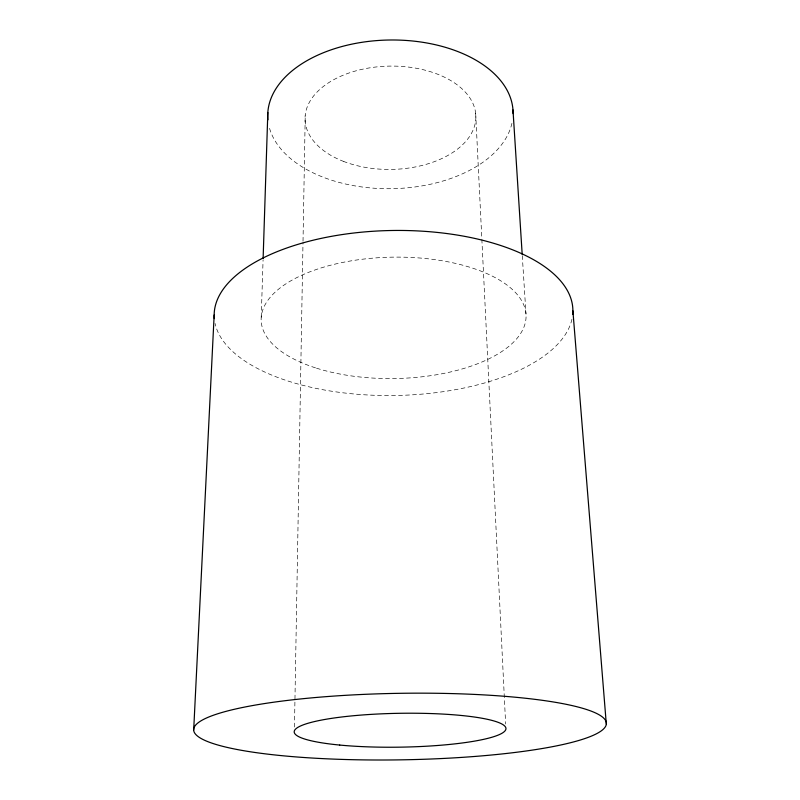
<?xml version="1.0" encoding="UTF-8"?>
<svg xmlns="http://www.w3.org/2000/svg" width="800" height="800" viewBox="0 0 800 800"><rect width="100%" height="100%" fill="white"/><g stroke="black" fill="none" stroke-linecap="round" stroke-linejoin="round"><path stroke-width="0.6" stroke-dasharray="4 3" d="M294.47 727.07L303 242.47M303.02 241.22L305.24 115.08M261.22 317.26L263.08 259.83M522.27 255.64L526 314.17M475.67 113.31L481.79 237.95M481.85 239.19L505.64 724.05M571.95 319.21A179.38 82.51 -0.9 0 1 393.26 395.52A179.38 82.51 -0.9 0 1 215.05 323.39M511.94 123.3A122.69 74.35 -0.9 0 1 390.51 188.71A122.69 74.35 -0.9 0 1 268.9 125.84M316.51 368.18A132.48 60.71 -0.9 0 0 525.44 322.12A132.48 60.71 -0.9 0 0 338.86 263.24A132.48 60.71 -0.9 0 0 316.51 368.18M343.3 161.31A85.42 51.66 -0.9 0 0 475.72 120.07A85.42 51.66 -0.9 0 0 352.36 71.9A85.42 51.66 -0.9 0 0 343.3 161.31"/><path stroke-width="1.2" d="M263.12 258.58L267.83 112.5M193.68 730.14L214.16 314.99M572.89 310.81L606.32 724.24A206.39 33.27 -0.9 0 1 292.49 756.63A206.39 33.27 -0.9 0 1 301.26 698.88A206.39 33.27 -0.9 0 1 606.32 724.24M512.98 109.95L522.19 254.4M214.32 318.61A179.38 82.51 -0.9 0 1 393.8 230.47A179.38 82.51 -0.9 0 1 572.71 314.42M267.92 119.82A122.69 74.35 -0.9 0 1 387.29 40.05A122.69 74.35 -0.9 0 1 513.09 113.61M339.72 745.06A105.88 16.93 -0.9 0 0 505.59 730.01A105.88 16.93 -0.9 0 0 354.93 715.6A105.88 16.93 -0.9 0 0 339.72 745.06"/></g></svg>
